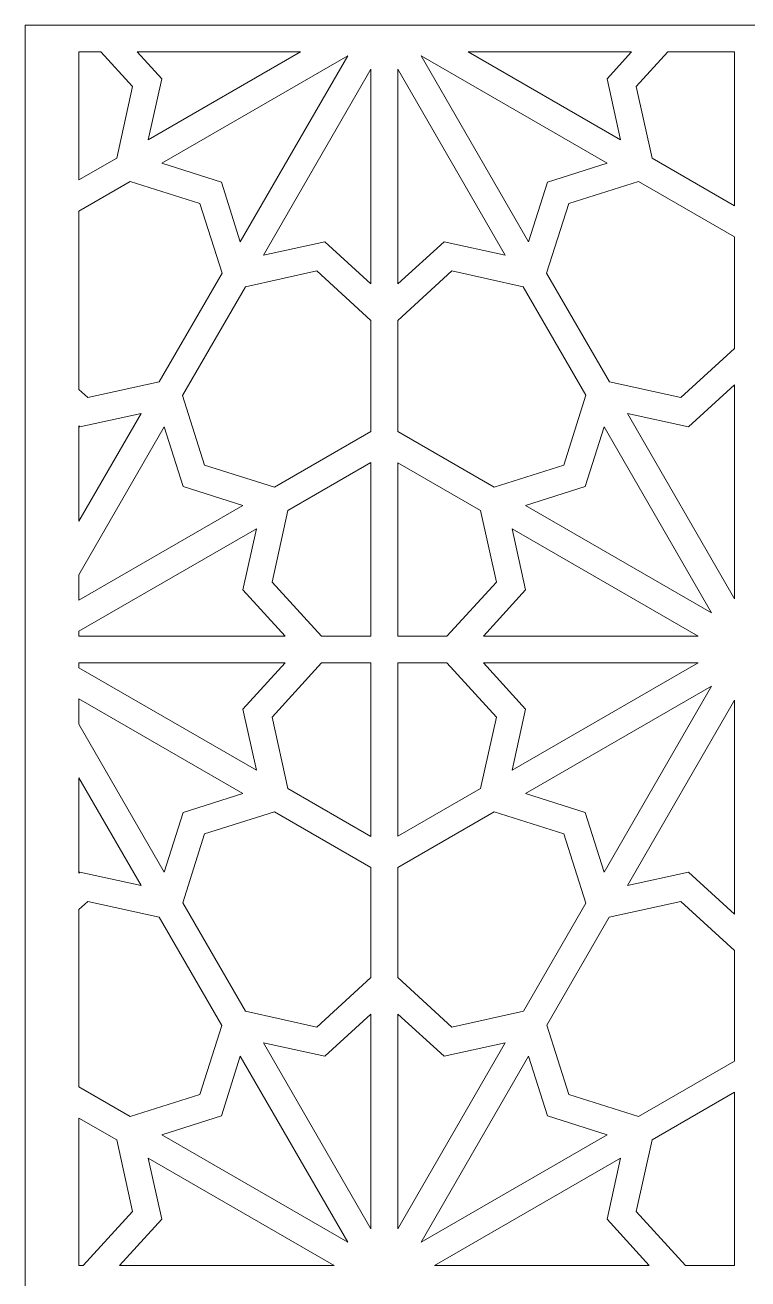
# Model space of a CAD drawing. Header units: centimetres. Extents: x -9.7 to 9.3, y -9.5 to 8.4.
# Drawn here: x -9.68 to -5.06, y 0.41 to 8.41 of the extents above; entities that cross this region are included whole.
import ezdxf

# ---------------------------------------------------------------- set-up
doc = ezdxf.new("R2010")
doc.units = ezdxf.units.CM
doc.header["$MEASUREMENT"] = 0
doc.layers.add('layer 1', color=7, linetype='Continuous')

msp = doc.modelspace()

# ---------------------------------------------------------------- linework, layer by layer
at = {"layer": 'layer 1', "color": 177, "lineweight": 9}
for points, knots in [([(-9.67547, -9.53857), (-9.67547, -9.53857), (-9.67547, 8.40606), (-9.67547, 8.40606), (-9.67547, 8.40606), (-9.67547, 8.40606), (-0.53171, 8.40606), (-0.53171, 8.40606), (-0.53171, 8.40606), (-0.53171, 8.40606), (-0.53171, 8.3587), (-0.53171, 8.3587), (-0.53171, 8.3587), (-0.53171, 8.3587), (-0.53171, 7.26911), (-0.53171, 7.26911), (-0.53171, 7.26911), (-0.53171, 7.26911), (-0.53171, 7.07114), (-0.53171, 7.07114), (-0.53171, 7.07114), (-0.53171, 7.07114), (-0.53171, 6.323), (-0.53171, 6.323), (-0.53171, 6.323), (-0.53171, 6.323), (-0.53171, 6.09078), (-0.53171, 6.09078), (-0.53171, 6.09078), (-0.53171, 6.09078), (-0.53171, 4.78451), (-0.53171, 4.78451), (-0.53171, 4.78451), (-0.53171, 4.78451), (-0.53171, 4.06155), (-0.53171, 4.06155), (-0.53171, 4.06155), (-0.53171, 4.06155), (-0.53171, 2.75528), (-0.53171, 2.75528), (-0.53171, 2.75528), (-0.53171, 2.75528), (-0.53171, 2.52306), (-0.53171, 2.52306), (-0.53171, 2.52306), (-0.53171, 2.52306), (-0.53171, 1.78148), (-0.53171, 1.78148), (-0.53171, 1.78148), (-0.53171, 1.78148), (-0.53171, 1.58351), (-0.53171, 1.58351), (-0.53171, 1.58351), (-0.53171, 1.58351), (-0.53171, 0.49392), (-0.53171, 0.49392), (-0.53171, 0.49392), (-0.53171, 0.49392), (-0.53171, 0.32248), (-0.53171, 0.32248), (-0.53171, 0.32248), (-0.53171, 0.32248), (-0.53171, -0.76711), (-0.53171, -0.76711), (-0.53171, -0.76711), (-0.53171, -0.76711), (-0.53171, -0.96508), (-0.53171, -0.96508), (-0.53171, -0.96508), (-0.53171, -0.96508), (-0.53171, -1.70574), (-0.53171, -1.70574), (-0.53171, -1.70574), (-0.53171, -1.70574), (-0.53171, -1.93796), (-0.53171, -1.93796), (-0.53171, -1.93796), (-0.53171, -1.93796), (-0.53171, -3.24423), (-0.53171, -3.24423), (-0.53171, -3.24423), (-0.53171, -3.24423), (-0.53171, -3.96719), (-0.53171, -3.96719), (-0.53171, -3.96719), (-0.53171, -3.96719), (-0.53171, -5.27346), (-0.53171, -5.27346), (-0.53171, -5.27346), (-0.53171, -5.27346), (-0.53171, -5.50567), (-0.53171, -5.50567), (-0.53171, -5.50567), (-0.53171, -5.50567), (-0.53171, -6.25475), (-0.53171, -6.25475), (-0.53171, -6.25475), (-0.53171, -6.25475), (-0.53171, -6.45272), (-0.53171, -6.45272), (-0.53171, -6.45272), (-0.53171, -6.45272), (-0.53171, -7.5423), (-0.53171, -7.5423), (-0.53171, -7.5423), (-0.53171, -7.5423), (-0.53171, -7.71375), (-0.53171, -7.71375), (-0.53171, -7.71375), (-0.53171, -7.71375), (-0.53171, -8.80333), (-0.53171, -8.80333), (-0.53171, -8.80333), (-0.53171, -8.80333), (-0.53171, -9.0013), (-0.53171, -9.0013), (-0.53171, -9.0013), (-0.53171, -9.0013), (-0.53171, -9.53857), (-0.53171, -9.53857), (-0.53171, -9.53857), (-0.53171, -9.53857), (-1.53681, -9.53857), (-1.53681, -9.53857), (-1.53681, -9.53857), (-1.53681, -9.53857), (-1.73478, -9.53857), (-1.73478, -9.53857), (-1.73478, -9.53857), (-1.73478, -9.53857), (-2.64071, -9.53857), (-2.64071, -9.53857), (-2.64071, -9.53857), (-2.64071, -9.53857), (-2.83698, -9.53857), (-2.83698, -9.53857), (-2.83698, -9.53857), (-2.83698, -9.53857), (-3.74291, -9.53857), (-3.74291, -9.53857), (-3.74291, -9.53857), (-3.74291, -9.53857), (-3.94088, -9.53857), (-3.94088, -9.53857), (-3.94088, -9.53857), (-3.94088, -9.53857), (-4.97855, -9.53857), (-4.97855, -9.53857), (-4.97855, -9.53857), (-4.97855, -9.53857), (-5.15, -9.53857), (-5.15, -9.53857), (-5.15, -9.53857), (-5.15, -9.53857), (-6.18132, -9.53857), (-6.18132, -9.53857), (-6.18132, -9.53857), (-6.18132, -9.53857), (-6.37929, -9.53857), (-6.37929, -9.53857), (-6.37929, -9.53857), (-6.37929, -9.53857), (-7.28522, -9.53857), (-7.28522, -9.53857), (-7.28522, -9.53857), (-7.28522, -9.53857), (-7.4815, -9.53857), (-7.4815, -9.53857), (-7.4815, -9.53857), (-7.4815, -9.53857), (-8.38743, -9.53857), (-8.38743, -9.53857), (-8.38743, -9.53857), (-8.38743, -9.53857), (-8.5854, -9.53857), (-8.5854, -9.53857), (-8.5854, -9.53857), (-8.5854, -9.53857), (-9.62058, -9.53857), (-9.62058, -9.53857), (-9.62058, -9.53857), (-9.62058, -9.53857), (-9.67547, -9.53857), (-9.67547, -9.53857)], [0, 0, 0, 0, 0.0212766, 0.0212766, 0.0212766, 0.0212766, 0.0425532, 0.0425532, 0.0425532, 0.0425532, 0.0638298, 0.0638298, 0.0638298, 0.0638298, 0.0851064, 0.0851064, 0.0851064, 0.0851064, 0.106383, 0.106383, 0.106383, 0.106383, 0.1276596, 0.1276596, 0.1276596, 0.1276596, 0.1489362, 0.1489362, 0.1489362, 0.1489362, 0.1702128, 0.1702128, 0.1702128, 0.1702128, 0.1914894, 0.1914894, 0.1914894, 0.1914894, 0.212766, 0.212766, 0.212766, 0.212766, 0.2340426, 0.2340426, 0.2340426, 0.2340426, 0.2553191, 0.2553191, 0.2553191, 0.2553191, 0.2765957, 0.2765957, 0.2765957, 0.2765957, 0.2978723, 0.2978723, 0.2978723, 0.2978723, 0.3191489, 0.3191489, 0.3191489, 0.3191489, 0.3404255, 0.3404255, 0.3404255, 0.3404255, 0.3617021, 0.3617021, 0.3617021, 0.3617021, 0.3829787, 0.3829787, 0.3829787, 0.3829787, 0.4042553, 0.4042553, 0.4042553, 0.4042553, 0.4255319, 0.4255319, 0.4255319, 0.4255319, 0.4468085, 0.4468085, 0.4468085, 0.4468085, 0.4680851, 0.4680851, 0.4680851, 0.4680851, 0.4893617, 0.4893617, 0.4893617, 0.4893617, 0.5106383, 0.5106383, 0.5106383, 0.5106383, 0.5319149, 0.5319149, 0.5319149, 0.5319149, 0.5531915, 0.5531915, 0.5531915, 0.5531915, 0.5744681, 0.5744681, 0.5744681, 0.5744681, 0.5957447, 0.5957447, 0.5957447, 0.5957447, 0.6170213, 0.6170213, 0.6170213, 0.6170213, 0.6382979, 0.6382979, 0.6382979, 0.6382979, 0.6595745, 0.6595745, 0.6595745, 0.6595745, 0.6808511, 0.6808511, 0.6808511, 0.6808511, 0.7021277, 0.7021277, 0.7021277, 0.7021277, 0.7234043, 0.7234043, 0.7234043, 0.7234043, 0.7446809, 0.7446809, 0.7446809, 0.7446809, 0.7659574, 0.7659574, 0.7659574, 0.7659574, 0.787234, 0.787234, 0.787234, 0.787234, 0.8085106, 0.8085106, 0.8085106, 0.8085106, 0.8297872, 0.8297872, 0.8297872, 0.8297872, 0.8510638, 0.8510638, 0.8510638, 0.8510638, 0.8723404, 0.8723404, 0.8723404, 0.8723404, 0.893617, 0.893617, 0.893617, 0.893617, 0.9148936, 0.9148936, 0.9148936, 0.9148936, 0.9361702, 0.9361702, 0.9361702, 0.9361702, 0.9574468, 0.9574468, 0.9574468, 0.9574468, 1, 1, 1, 1]), ([(-9.19189, 8.23462), (-9.19189, 8.23462), (-9.33258, 8.23462), (-9.33258, 8.23462), (-9.33258, 8.23462), (-9.33258, 8.23462), (-9.33258, 7.41803), (-9.33258, 7.41803), (-9.33258, 7.41803), (-9.33258, 7.41803), (-9.09063, 7.55772), (-9.09063, 7.55772), (-9.09063, 7.55772), (-9.09063, 7.55772), (-8.99023, 8.01387), (-8.99023, 8.01387), (-8.99023, 8.01387), (-8.99023, 8.01387), (-9.19189, 8.23462), (-9.19189, 8.23462)], [0, 0, 0, 0, 0.1666667, 0.1666667, 0.1666667, 0.1666667, 0.3333333, 0.3333333, 0.3333333, 0.3333333, 0.5, 0.5, 0.5, 0.5, 0.6666667, 0.6666667, 0.6666667, 0.6666667, 1, 1, 1, 1]), ([(-7.9182, 8.23462), (-7.9182, 8.23462), (-8.95968, 8.23462), (-8.95968, 8.23462), (-8.95968, 8.23462), (-8.95968, 8.23462), (-8.80368, 8.06385), (-8.80368, 8.06385), (-8.80368, 8.06385), (-8.80368, 8.06385), (-8.88952, 7.67382), (-8.88952, 7.67382), (-8.88952, 7.67382), (-8.88952, 7.67382), (-7.9182, 8.23462), (-7.9182, 8.23462)], [0, 0, 0, 0, 0.2, 0.2, 0.2, 0.2, 0.4, 0.4, 0.4, 0.4, 0.6, 0.6, 0.6, 0.6, 1, 1, 1, 1]), ([(-8.30244, 7.02398), (-8.30244, 7.02398), (-7.61756, 8.21022), (-7.61756, 8.21022), (-7.61756, 8.21022), (-7.61756, 8.21022), (-8.8038, 7.52535), (-8.8038, 7.52535), (-8.8038, 7.52535), (-8.8038, 7.52535), (-8.4231, 7.40468), (-8.4231, 7.40468), (-8.4231, 7.40468), (-8.4231, 7.40468), (-8.30244, 7.02398), (-8.30244, 7.02398)], [0, 0, 0, 0, 0.2, 0.2, 0.2, 0.2, 0.4, 0.4, 0.4, 0.4, 0.6, 0.6, 0.6, 0.6, 1, 1, 1, 1]), ([(-5.96293, 7.52535), (-5.96293, 7.52535), (-7.14916, 8.21022), (-7.14916, 8.21022), (-7.14916, 8.21022), (-7.14916, 8.21022), (-6.46429, 7.02398), (-6.46429, 7.02398), (-6.46429, 7.02398), (-6.46429, 7.02398), (-6.34362, 7.40468), (-6.34362, 7.40468), (-6.34362, 7.40468), (-6.34362, 7.40468), (-5.96293, 7.52535), (-5.96293, 7.52535)], [0, 0, 0, 0, 0.2, 0.2, 0.2, 0.2, 0.4, 0.4, 0.4, 0.4, 0.6, 0.6, 0.6, 0.6, 1, 1, 1, 1]), ([(-5.80705, 8.23462), (-5.80705, 8.23462), (-6.84852, 8.23462), (-6.84852, 8.23462), (-6.84852, 8.23462), (-6.84852, 8.23462), (-5.8772, 7.67382), (-5.8772, 7.67382), (-5.8772, 7.67382), (-5.8772, 7.67382), (-5.96305, 8.06385), (-5.96305, 8.06385), (-5.96305, 8.06385), (-5.96305, 8.06385), (-5.80705, 8.23462), (-5.80705, 8.23462)], [0, 0, 0, 0, 0.2, 0.2, 0.2, 0.2, 0.4, 0.4, 0.4, 0.4, 0.6, 0.6, 0.6, 0.6, 1, 1, 1, 1]), ([(-5.15, 8.23462), (-5.15, 8.23462), (-5.57483, 8.23462), (-5.57483, 8.23462), (-5.57483, 8.23462), (-5.57483, 8.23462), (-5.7765, 8.01387), (-5.7765, 8.01387), (-5.7765, 8.01387), (-5.7765, 8.01387), (-5.6761, 7.55772), (-5.6761, 7.55772), (-5.6761, 7.55772), (-5.6761, 7.55772), (-5.15, 7.25397), (-5.15, 7.25397), (-5.15, 7.25397), (-5.15, 7.25397), (-5.15, 8.23462), (-5.15, 8.23462)], [0, 0, 0, 0, 0.1666667, 0.1666667, 0.1666667, 0.1666667, 0.3333333, 0.3333333, 0.3333333, 0.3333333, 0.5, 0.5, 0.5, 0.5, 0.6666667, 0.6666667, 0.6666667, 0.6666667, 1, 1, 1, 1]), ([(-7.46909, 6.75475), (-7.46909, 6.75475), (-7.46909, 8.1245), (-7.46909, 8.1245), (-7.46909, 8.1245), (-7.46909, 8.1245), (-8.15396, 6.93826), (-8.15396, 6.93826), (-8.15396, 6.93826), (-8.15396, 6.93826), (-7.76393, 7.02411), (-7.76393, 7.02411), (-7.76393, 7.02411), (-7.76393, 7.02411), (-7.46909, 6.75475), (-7.46909, 6.75475)], [0, 0, 0, 0, 0.2, 0.2, 0.2, 0.2, 0.4, 0.4, 0.4, 0.4, 0.6, 0.6, 0.6, 0.6, 1, 1, 1, 1]), ([(-7.29764, 8.1245), (-7.29764, 8.1245), (-7.29764, 6.75475), (-7.29764, 6.75475), (-7.29764, 6.75475), (-7.29764, 6.75475), (-7.00279, 7.02411), (-7.00279, 7.02411), (-7.00279, 7.02411), (-7.00279, 7.02411), (-6.61276, 6.93826), (-6.61276, 6.93826), (-6.61276, 6.93826), (-6.61276, 6.93826), (-7.29764, 8.1245), (-7.29764, 8.1245)], [0, 0, 0, 0, 0.2, 0.2, 0.2, 0.2, 0.4, 0.4, 0.4, 0.4, 0.6, 0.6, 0.6, 0.6, 1, 1, 1, 1]), ([(-9.33258, 6.08181), (-9.33258, 6.08181), (-9.27575, 6.0299), (-9.27575, 6.0299), (-9.27575, 6.0299), (-9.27575, 6.0299), (-8.8196, 6.13029), (-8.8196, 6.13029), (-8.8196, 6.13029), (-8.8196, 6.13029), (-8.41897, 6.82421), (-8.41897, 6.82421), (-8.41897, 6.82421), (-8.41897, 6.82421), (-8.55967, 7.26811), (-8.55967, 7.26811), (-8.55967, 7.26811), (-8.55967, 7.26811), (-9.0049, 7.40924), (-9.0049, 7.40924), (-9.0049, 7.40924), (-9.0049, 7.40924), (-9.33258, 7.22006), (-9.33258, 7.22006), (-9.33258, 7.22006), (-9.33258, 7.22006), (-9.33258, 6.08181), (-9.33258, 6.08181)], [0, 0, 0, 0, 0.125, 0.125, 0.125, 0.125, 0.25, 0.25, 0.25, 0.25, 0.375, 0.375, 0.375, 0.375, 0.5, 0.5, 0.5, 0.5, 0.625, 0.625, 0.625, 0.625, 0.75, 0.75, 0.75, 0.75, 1, 1, 1, 1]), ([(-5.15, 6.34298), (-5.15, 6.34298), (-5.15, 7.056), (-5.15, 7.056), (-5.15, 7.056), (-5.15, 7.056), (-5.76182, 7.40924), (-5.76182, 7.40924), (-5.76182, 7.40924), (-5.76182, 7.40924), (-6.20706, 7.26811), (-6.20706, 7.26811), (-6.20706, 7.26811), (-6.20706, 7.26811), (-6.34818, 6.82288), (-6.34818, 6.82288), (-6.34818, 6.82288), (-6.34818, 6.82288), (-5.94824, 6.13016), (-5.94824, 6.13016), (-5.94824, 6.13016), (-5.94824, 6.13016), (-5.49272, 6.0299), (-5.49272, 6.0299), (-5.49272, 6.0299), (-5.49272, 6.0299), (-5.15, 6.34298), (-5.15, 6.34298)], [0, 0, 0, 0, 0.125, 0.125, 0.125, 0.125, 0.25, 0.25, 0.25, 0.25, 0.375, 0.375, 0.375, 0.375, 0.5, 0.5, 0.5, 0.5, 0.625, 0.625, 0.625, 0.625, 0.75, 0.75, 0.75, 0.75, 1, 1, 1, 1]), ([(-7.46909, 5.81367), (-7.46909, 5.81367), (-7.46909, 6.52254), (-7.46909, 6.52254), (-7.46909, 6.52254), (-7.46909, 6.52254), (-7.81392, 6.83755), (-7.81392, 6.83755), (-7.81392, 6.83755), (-7.81392, 6.83755), (-8.27007, 6.73716), (-8.27007, 6.73716), (-8.27007, 6.73716), (-8.27007, 6.73716), (-8.6707, 6.04324), (-8.6707, 6.04324), (-8.6707, 6.04324), (-8.6707, 6.04324), (-8.53, 5.59934), (-8.53, 5.59934), (-8.53, 5.59934), (-8.53, 5.59934), (-8.08477, 5.45821), (-8.08477, 5.45821), (-8.08477, 5.45821), (-8.08477, 5.45821), (-7.46909, 5.81367), (-7.46909, 5.81367)], [0, 0, 0, 0, 0.125, 0.125, 0.125, 0.125, 0.25, 0.25, 0.25, 0.25, 0.375, 0.375, 0.375, 0.375, 0.5, 0.5, 0.5, 0.5, 0.625, 0.625, 0.625, 0.625, 0.75, 0.75, 0.75, 0.75, 1, 1, 1, 1]), ([(-7.29764, 6.52254), (-7.29764, 6.52254), (-7.29764, 5.81267), (-7.29764, 5.81267), (-7.29764, 5.81267), (-7.29764, 5.81267), (-6.6837, 5.45821), (-6.6837, 5.45821), (-6.6837, 5.45821), (-6.6837, 5.45821), (-6.23847, 5.59934), (-6.23847, 5.59934), (-6.23847, 5.59934), (-6.23847, 5.59934), (-6.09734, 6.04457), (-6.09734, 6.04457), (-6.09734, 6.04457), (-6.09734, 6.04457), (-6.49729, 6.73729), (-6.49729, 6.73729), (-6.49729, 6.73729), (-6.49729, 6.73729), (-6.95281, 6.83755), (-6.95281, 6.83755), (-6.95281, 6.83755), (-6.95281, 6.83755), (-7.29764, 6.52254), (-7.29764, 6.52254)], [0, 0, 0, 0, 0.125, 0.125, 0.125, 0.125, 0.25, 0.25, 0.25, 0.25, 0.375, 0.375, 0.375, 0.375, 0.5, 0.5, 0.5, 0.5, 0.625, 0.625, 0.625, 0.625, 0.75, 0.75, 0.75, 0.75, 1, 1, 1, 1]), ([(-5.83276, 5.92919), (-5.83276, 5.92919), (-5.15, 4.74661), (-5.15, 4.74661), (-5.15, 4.74661), (-5.15, 4.74661), (-5.15, 6.11077), (-5.15, 6.11077), (-5.15, 6.11077), (-5.15, 6.11077), (-5.44273, 5.84334), (-5.44273, 5.84334), (-5.44273, 5.84334), (-5.44273, 5.84334), (-5.83276, 5.92919), (-5.83276, 5.92919)], [0, 0, 0, 0, 0.2, 0.2, 0.2, 0.2, 0.4, 0.4, 0.4, 0.4, 0.6, 0.6, 0.6, 0.6, 1, 1, 1, 1]), ([(-9.33258, 5.2418), (-9.33258, 5.2418), (-8.93571, 5.92919), (-8.93571, 5.92919), (-8.93571, 5.92919), (-8.93571, 5.92919), (-9.32574, 5.84334), (-9.32574, 5.84334), (-9.32574, 5.84334), (-9.32574, 5.84334), (-9.33258, 5.84959), (-9.33258, 5.84959), (-9.33258, 5.84959), (-9.33258, 5.84959), (-9.33258, 5.2418), (-9.33258, 5.2418)], [0, 0, 0, 0, 0.2, 0.2, 0.2, 0.2, 0.4, 0.4, 0.4, 0.4, 0.6, 0.6, 0.6, 0.6, 1, 1, 1, 1]), ([(-8.78723, 5.84347), (-8.78723, 5.84347), (-9.33258, 4.89891), (-9.33258, 4.89891), (-9.33258, 4.89891), (-9.33258, 4.89891), (-9.33258, 4.73779), (-9.33258, 4.73779), (-9.33258, 4.73779), (-9.33258, 4.73779), (-8.28587, 5.3421), (-8.28587, 5.3421), (-8.28587, 5.3421), (-8.28587, 5.3421), (-8.66657, 5.46277), (-8.66657, 5.46277), (-8.66657, 5.46277), (-8.66657, 5.46277), (-8.78723, 5.84347), (-8.78723, 5.84347)], [0, 0, 0, 0, 0.1666667, 0.1666667, 0.1666667, 0.1666667, 0.3333333, 0.3333333, 0.3333333, 0.3333333, 0.5, 0.5, 0.5, 0.5, 0.6666667, 0.6666667, 0.6666667, 0.6666667, 1, 1, 1, 1]), ([(-6.4826, 5.3421), (-6.4826, 5.3421), (-5.29636, 4.65723), (-5.29636, 4.65723), (-5.29636, 4.65723), (-5.29636, 4.65723), (-5.98124, 5.84347), (-5.98124, 5.84347), (-5.98124, 5.84347), (-5.98124, 5.84347), (-6.1019, 5.46277), (-6.1019, 5.46277), (-6.1019, 5.46277), (-6.1019, 5.46277), (-6.4826, 5.3421), (-6.4826, 5.3421)], [0, 0, 0, 0, 0.2, 0.2, 0.2, 0.2, 0.4, 0.4, 0.4, 0.4, 0.6, 0.6, 0.6, 0.6, 1, 1, 1, 1]), ([(-7.46909, 4.50875), (-7.46909, 4.50875), (-7.46909, 5.61571), (-7.46909, 5.61571), (-7.46909, 5.61571), (-7.46909, 5.61571), (-7.99904, 5.30974), (-7.99904, 5.30974), (-7.99904, 5.30974), (-7.99904, 5.30974), (-8.09944, 4.85359), (-8.09944, 4.85359), (-8.09944, 4.85359), (-8.09944, 4.85359), (-7.78442, 4.50875), (-7.78442, 4.50875), (-7.78442, 4.50875), (-7.78442, 4.50875), (-7.46909, 4.50875), (-7.46909, 4.50875)], [0, 0, 0, 0, 0.1666667, 0.1666667, 0.1666667, 0.1666667, 0.3333333, 0.3333333, 0.3333333, 0.3333333, 0.5, 0.5, 0.5, 0.5, 0.6666667, 0.6666667, 0.6666667, 0.6666667, 1, 1, 1, 1]), ([(-7.29764, 5.6147), (-7.29764, 5.6147), (-7.29764, 4.50875), (-7.29764, 4.50875), (-7.29764, 4.50875), (-7.29764, 4.50875), (-6.98405, 4.50875), (-6.98405, 4.50875), (-6.98405, 4.50875), (-6.98405, 4.50875), (-6.66903, 4.85359), (-6.66903, 4.85359), (-6.66903, 4.85359), (-6.66903, 4.85359), (-6.76943, 5.30974), (-6.76943, 5.30974), (-6.76943, 5.30974), (-6.76943, 5.30974), (-7.29764, 5.6147), (-7.29764, 5.6147)], [0, 0, 0, 0, 0.1666667, 0.1666667, 0.1666667, 0.1666667, 0.3333333, 0.3333333, 0.3333333, 0.3333333, 0.5, 0.5, 0.5, 0.5, 0.6666667, 0.6666667, 0.6666667, 0.6666667, 1, 1, 1, 1]), ([(-9.33258, 4.50875), (-9.33258, 4.50875), (-8.01664, 4.50875), (-8.01664, 4.50875), (-8.01664, 4.50875), (-8.01664, 4.50875), (-8.28599, 4.8036), (-8.28599, 4.8036), (-8.28599, 4.8036), (-8.28599, 4.8036), (-8.20015, 5.19363), (-8.20015, 5.19363), (-8.20015, 5.19363), (-8.20015, 5.19363), (-9.33258, 4.53982), (-9.33258, 4.53982), (-9.33258, 4.53982), (-9.33258, 4.53982), (-9.33258, 4.50875), (-9.33258, 4.50875)], [0, 0, 0, 0, 0.1666667, 0.1666667, 0.1666667, 0.1666667, 0.3333333, 0.3333333, 0.3333333, 0.3333333, 0.5, 0.5, 0.5, 0.5, 0.6666667, 0.6666667, 0.6666667, 0.6666667, 1, 1, 1, 1]), ([(-6.75183, 4.50875), (-6.75183, 4.50875), (-5.38208, 4.50875), (-5.38208, 4.50875), (-5.38208, 4.50875), (-5.38208, 4.50875), (-6.56832, 5.19363), (-6.56832, 5.19363), (-6.56832, 5.19363), (-6.56832, 5.19363), (-6.48248, 4.8036), (-6.48248, 4.8036), (-6.48248, 4.8036), (-6.48248, 4.8036), (-6.75183, 4.50875), (-6.75183, 4.50875)], [0, 0, 0, 0, 0.2, 0.2, 0.2, 0.2, 0.4, 0.4, 0.4, 0.4, 0.6, 0.6, 0.6, 0.6, 1, 1, 1, 1]), ([(-8.01664, 4.33731), (-8.01664, 4.33731), (-9.33258, 4.33731), (-9.33258, 4.33731), (-9.33258, 4.33731), (-9.33258, 4.33731), (-9.33258, 4.30624), (-9.33258, 4.30624), (-9.33258, 4.30624), (-9.33258, 4.30624), (-8.20015, 3.65243), (-8.20015, 3.65243), (-8.20015, 3.65243), (-8.20015, 3.65243), (-8.28599, 4.04246), (-8.28599, 4.04246), (-8.28599, 4.04246), (-8.28599, 4.04246), (-8.01664, 4.33731), (-8.01664, 4.33731)], [0, 0, 0, 0, 0.1666667, 0.1666667, 0.1666667, 0.1666667, 0.3333333, 0.3333333, 0.3333333, 0.3333333, 0.5, 0.5, 0.5, 0.5, 0.6666667, 0.6666667, 0.6666667, 0.6666667, 1, 1, 1, 1]), ([(-7.46909, 3.23035), (-7.46909, 3.23035), (-7.46909, 4.33731), (-7.46909, 4.33731), (-7.46909, 4.33731), (-7.46909, 4.33731), (-7.78442, 4.33731), (-7.78442, 4.33731), (-7.78442, 4.33731), (-7.78442, 4.33731), (-8.09944, 3.99247), (-8.09944, 3.99247), (-8.09944, 3.99247), (-8.09944, 3.99247), (-7.99904, 3.53632), (-7.99904, 3.53632), (-7.99904, 3.53632), (-7.99904, 3.53632), (-7.46909, 3.23035), (-7.46909, 3.23035)], [0, 0, 0, 0, 0.1666667, 0.1666667, 0.1666667, 0.1666667, 0.3333333, 0.3333333, 0.3333333, 0.3333333, 0.5, 0.5, 0.5, 0.5, 0.6666667, 0.6666667, 0.6666667, 0.6666667, 1, 1, 1, 1]), ([(-7.29764, 4.33731), (-7.29764, 4.33731), (-7.29764, 3.23136), (-7.29764, 3.23136), (-7.29764, 3.23136), (-7.29764, 3.23136), (-6.76943, 3.53632), (-6.76943, 3.53632), (-6.76943, 3.53632), (-6.76943, 3.53632), (-6.66903, 3.99247), (-6.66903, 3.99247), (-6.66903, 3.99247), (-6.66903, 3.99247), (-6.98405, 4.33731), (-6.98405, 4.33731), (-6.98405, 4.33731), (-6.98405, 4.33731), (-7.29764, 4.33731), (-7.29764, 4.33731)], [0, 0, 0, 0, 0.1666667, 0.1666667, 0.1666667, 0.1666667, 0.3333333, 0.3333333, 0.3333333, 0.3333333, 0.5, 0.5, 0.5, 0.5, 0.6666667, 0.6666667, 0.6666667, 0.6666667, 1, 1, 1, 1]), ([(-5.38208, 4.33731), (-5.38208, 4.33731), (-6.75183, 4.33731), (-6.75183, 4.33731), (-6.75183, 4.33731), (-6.75183, 4.33731), (-6.48248, 4.04246), (-6.48248, 4.04246), (-6.48248, 4.04246), (-6.48248, 4.04246), (-6.56832, 3.65243), (-6.56832, 3.65243), (-6.56832, 3.65243), (-6.56832, 3.65243), (-5.38208, 4.33731), (-5.38208, 4.33731)], [0, 0, 0, 0, 0.2, 0.2, 0.2, 0.2, 0.4, 0.4, 0.4, 0.4, 0.6, 0.6, 0.6, 0.6, 1, 1, 1, 1]), ([(-5.98124, 3.00259), (-5.98124, 3.00259), (-5.29636, 4.18883), (-5.29636, 4.18883), (-5.29636, 4.18883), (-5.29636, 4.18883), (-6.4826, 3.50396), (-6.4826, 3.50396), (-6.4826, 3.50396), (-6.4826, 3.50396), (-6.1019, 3.38329), (-6.1019, 3.38329), (-6.1019, 3.38329), (-6.1019, 3.38329), (-5.98124, 3.00259), (-5.98124, 3.00259)], [0, 0, 0, 0, 0.2, 0.2, 0.2, 0.2, 0.4, 0.4, 0.4, 0.4, 0.6, 0.6, 0.6, 0.6, 1, 1, 1, 1]), ([(-8.28587, 3.50396), (-8.28587, 3.50396), (-9.33258, 4.10827), (-9.33258, 4.10827), (-9.33258, 4.10827), (-9.33258, 4.10827), (-9.33258, 3.94715), (-9.33258, 3.94715), (-9.33258, 3.94715), (-9.33258, 3.94715), (-8.78723, 3.00259), (-8.78723, 3.00259), (-8.78723, 3.00259), (-8.78723, 3.00259), (-8.66657, 3.38329), (-8.66657, 3.38329), (-8.66657, 3.38329), (-8.66657, 3.38329), (-8.28587, 3.50396), (-8.28587, 3.50396)], [0, 0, 0, 0, 0.1666667, 0.1666667, 0.1666667, 0.1666667, 0.3333333, 0.3333333, 0.3333333, 0.3333333, 0.5, 0.5, 0.5, 0.5, 0.6666667, 0.6666667, 0.6666667, 0.6666667, 1, 1, 1, 1]), ([(-5.15, 4.09945), (-5.15, 4.09945), (-5.83276, 2.91687), (-5.83276, 2.91687), (-5.83276, 2.91687), (-5.83276, 2.91687), (-5.44273, 3.00271), (-5.44273, 3.00271), (-5.44273, 3.00271), (-5.44273, 3.00271), (-5.15, 2.73529), (-5.15, 2.73529), (-5.15, 2.73529), (-5.15, 2.73529), (-5.15, 4.09945), (-5.15, 4.09945)], [0, 0, 0, 0, 0.2, 0.2, 0.2, 0.2, 0.4, 0.4, 0.4, 0.4, 0.6, 0.6, 0.6, 0.6, 1, 1, 1, 1]), ([(-9.33258, 2.99647), (-9.33258, 2.99647), (-9.32574, 3.00271), (-9.32574, 3.00271), (-9.32574, 3.00271), (-9.32574, 3.00271), (-8.93571, 2.91687), (-8.93571, 2.91687), (-8.93571, 2.91687), (-8.93571, 2.91687), (-9.33258, 3.60426), (-9.33258, 3.60426), (-9.33258, 3.60426), (-9.33258, 3.60426), (-9.33258, 2.99647), (-9.33258, 2.99647)], [0, 0, 0, 0, 0.2, 0.2, 0.2, 0.2, 0.4, 0.4, 0.4, 0.4, 0.6, 0.6, 0.6, 0.6, 1, 1, 1, 1]), ([(-7.46909, 2.33008), (-7.46909, 2.33008), (-7.46909, 3.03238), (-7.46909, 3.03238), (-7.46909, 3.03238), (-7.46909, 3.03238), (-8.08477, 3.38785), (-8.08477, 3.38785), (-8.08477, 3.38785), (-8.08477, 3.38785), (-8.53, 3.24672), (-8.53, 3.24672), (-8.53, 3.24672), (-8.53, 3.24672), (-8.66936, 2.80706), (-8.66936, 2.80706), (-8.66936, 2.80706), (-8.66936, 2.80706), (-8.27007, 2.11546), (-8.27007, 2.11546), (-8.27007, 2.11546), (-8.27007, 2.11546), (-7.81392, 2.01506), (-7.81392, 2.01506), (-7.81392, 2.01506), (-7.81392, 2.01506), (-7.46909, 2.33008), (-7.46909, 2.33008)], [0, 0, 0, 0, 0.125, 0.125, 0.125, 0.125, 0.25, 0.25, 0.25, 0.25, 0.375, 0.375, 0.375, 0.375, 0.5, 0.5, 0.5, 0.5, 0.625, 0.625, 0.625, 0.625, 0.75, 0.75, 0.75, 0.75, 1, 1, 1, 1]), ([(-7.29764, 3.03339), (-7.29764, 3.03339), (-7.29764, 2.33008), (-7.29764, 2.33008), (-7.29764, 2.33008), (-7.29764, 2.33008), (-6.95281, 2.01506), (-6.95281, 2.01506), (-6.95281, 2.01506), (-6.95281, 2.01506), (-6.49666, 2.11546), (-6.49666, 2.11546), (-6.49666, 2.11546), (-6.49666, 2.11546), (-6.09849, 2.80511), (-6.09849, 2.80511), (-6.09849, 2.80511), (-6.09849, 2.80511), (-6.23847, 3.24672), (-6.23847, 3.24672), (-6.23847, 3.24672), (-6.23847, 3.24672), (-6.6837, 3.38785), (-6.6837, 3.38785), (-6.6837, 3.38785), (-6.6837, 3.38785), (-7.29764, 3.03339), (-7.29764, 3.03339)], [0, 0, 0, 0, 0.125, 0.125, 0.125, 0.125, 0.25, 0.25, 0.25, 0.25, 0.375, 0.375, 0.375, 0.375, 0.5, 0.5, 0.5, 0.5, 0.625, 0.625, 0.625, 0.625, 0.75, 0.75, 0.75, 0.75, 1, 1, 1, 1]), ([(-9.33258, 1.63256), (-9.33258, 1.63256), (-9.0049, 1.44338), (-9.0049, 1.44338), (-9.0049, 1.44338), (-9.0049, 1.44338), (-8.55967, 1.58451), (-8.55967, 1.58451), (-8.55967, 1.58451), (-8.55967, 1.58451), (-8.42031, 2.02417), (-8.42031, 2.02417), (-8.42031, 2.02417), (-8.42031, 2.02417), (-8.8196, 2.71576), (-8.8196, 2.71576), (-8.8196, 2.71576), (-8.8196, 2.71576), (-9.27575, 2.81616), (-9.27575, 2.81616), (-9.27575, 2.81616), (-9.27575, 2.81616), (-9.33258, 2.76425), (-9.33258, 2.76425), (-9.33258, 2.76425), (-9.33258, 2.76425), (-9.33258, 1.63256), (-9.33258, 1.63256)], [0, 0, 0, 0, 0.125, 0.125, 0.125, 0.125, 0.25, 0.25, 0.25, 0.25, 0.375, 0.375, 0.375, 0.375, 0.5, 0.5, 0.5, 0.5, 0.625, 0.625, 0.625, 0.625, 0.75, 0.75, 0.75, 0.75, 1, 1, 1, 1]), ([(-5.94887, 2.71576), (-5.94887, 2.71576), (-6.34703, 2.02612), (-6.34703, 2.02612), (-6.34703, 2.02612), (-6.34703, 2.02612), (-6.20706, 1.58451), (-6.20706, 1.58451), (-6.20706, 1.58451), (-6.20706, 1.58451), (-5.76182, 1.44338), (-5.76182, 1.44338), (-5.76182, 1.44338), (-5.76182, 1.44338), (-5.15, 1.79662), (-5.15, 1.79662), (-5.15, 1.79662), (-5.15, 1.79662), (-5.15, 2.50308), (-5.15, 2.50308), (-5.15, 2.50308), (-5.15, 2.50308), (-5.49272, 2.81616), (-5.49272, 2.81616), (-5.49272, 2.81616), (-5.49272, 2.81616), (-5.94887, 2.71576), (-5.94887, 2.71576)], [0, 0, 0, 0, 0.125, 0.125, 0.125, 0.125, 0.25, 0.25, 0.25, 0.25, 0.375, 0.375, 0.375, 0.375, 0.5, 0.5, 0.5, 0.5, 0.625, 0.625, 0.625, 0.625, 0.75, 0.75, 0.75, 0.75, 1, 1, 1, 1]), ([(-7.46909, 0.72812), (-7.46909, 0.72812), (-7.46909, 2.09787), (-7.46909, 2.09787), (-7.46909, 2.09787), (-7.46909, 2.09787), (-7.76393, 1.82851), (-7.76393, 1.82851), (-7.76393, 1.82851), (-7.76393, 1.82851), (-8.15396, 1.91436), (-8.15396, 1.91436), (-8.15396, 1.91436), (-8.15396, 1.91436), (-7.46909, 0.72812), (-7.46909, 0.72812)], [0, 0, 0, 0, 0.2, 0.2, 0.2, 0.2, 0.4, 0.4, 0.4, 0.4, 0.6, 0.6, 0.6, 0.6, 1, 1, 1, 1]), ([(-7.29764, 2.09787), (-7.29764, 2.09787), (-7.29764, 0.72812), (-7.29764, 0.72812), (-7.29764, 0.72812), (-7.29764, 0.72812), (-6.61276, 1.91436), (-6.61276, 1.91436), (-6.61276, 1.91436), (-6.61276, 1.91436), (-7.00279, 1.82851), (-7.00279, 1.82851), (-7.00279, 1.82851), (-7.00279, 1.82851), (-7.29764, 2.09787), (-7.29764, 2.09787)], [0, 0, 0, 0, 0.2, 0.2, 0.2, 0.2, 0.4, 0.4, 0.4, 0.4, 0.6, 0.6, 0.6, 0.6, 1, 1, 1, 1]), ([(-8.8038, 1.32727), (-8.8038, 1.32727), (-7.61756, 0.6424), (-7.61756, 0.6424), (-7.61756, 0.6424), (-7.61756, 0.6424), (-8.30244, 1.82863), (-8.30244, 1.82863), (-8.30244, 1.82863), (-8.30244, 1.82863), (-8.4231, 1.44794), (-8.4231, 1.44794), (-8.4231, 1.44794), (-8.4231, 1.44794), (-8.8038, 1.32727), (-8.8038, 1.32727)], [0, 0, 0, 0, 0.2, 0.2, 0.2, 0.2, 0.4, 0.4, 0.4, 0.4, 0.6, 0.6, 0.6, 0.6, 1, 1, 1, 1]), ([(-6.46429, 1.82863), (-6.46429, 1.82863), (-7.14916, 0.6424), (-7.14916, 0.6424), (-7.14916, 0.6424), (-7.14916, 0.6424), (-5.96293, 1.32727), (-5.96293, 1.32727), (-5.96293, 1.32727), (-5.96293, 1.32727), (-6.34362, 1.44794), (-6.34362, 1.44794), (-6.34362, 1.44794), (-6.34362, 1.44794), (-6.46429, 1.82863), (-6.46429, 1.82863)], [0, 0, 0, 0, 0.2, 0.2, 0.2, 0.2, 0.4, 0.4, 0.4, 0.4, 0.6, 0.6, 0.6, 0.6, 1, 1, 1, 1]), ([(-5.6761, 1.2949), (-5.6761, 1.2949), (-5.7765, 0.83875), (-5.7765, 0.83875), (-5.7765, 0.83875), (-5.7765, 0.83875), (-5.46148, 0.49392), (-5.46148, 0.49392), (-5.46148, 0.49392), (-5.46148, 0.49392), (-5.15, 0.49392), (-5.15, 0.49392), (-5.15, 0.49392), (-5.15, 0.49392), (-5.15, 1.59865), (-5.15, 1.59865), (-5.15, 1.59865), (-5.15, 1.59865), (-5.6761, 1.2949), (-5.6761, 1.2949)], [0, 0, 0, 0, 0.1666667, 0.1666667, 0.1666667, 0.1666667, 0.3333333, 0.3333333, 0.3333333, 0.3333333, 0.5, 0.5, 0.5, 0.5, 0.6666667, 0.6666667, 0.6666667, 0.6666667, 1, 1, 1, 1]), ([(-9.33258, 0.49392), (-9.33258, 0.49392), (-9.30525, 0.49392), (-9.30525, 0.49392), (-9.30525, 0.49392), (-9.30525, 0.49392), (-8.99023, 0.83875), (-8.99023, 0.83875), (-8.99023, 0.83875), (-8.99023, 0.83875), (-9.09063, 1.2949), (-9.09063, 1.2949), (-9.09063, 1.2949), (-9.09063, 1.2949), (-9.33258, 1.43459), (-9.33258, 1.43459), (-9.33258, 1.43459), (-9.33258, 1.43459), (-9.33258, 0.49392), (-9.33258, 0.49392)], [0, 0, 0, 0, 0.1666667, 0.1666667, 0.1666667, 0.1666667, 0.3333333, 0.3333333, 0.3333333, 0.3333333, 0.5, 0.5, 0.5, 0.5, 0.6666667, 0.6666667, 0.6666667, 0.6666667, 1, 1, 1, 1]), ([(-7.70328, 0.49392), (-7.70328, 0.49392), (-8.88952, 1.1788), (-8.88952, 1.1788), (-8.88952, 1.1788), (-8.88952, 1.1788), (-8.80368, 0.78877), (-8.80368, 0.78877), (-8.80368, 0.78877), (-8.80368, 0.78877), (-9.07303, 0.49392), (-9.07303, 0.49392), (-9.07303, 0.49392), (-9.07303, 0.49392), (-7.70328, 0.49392), (-7.70328, 0.49392)], [0, 0, 0, 0, 0.2, 0.2, 0.2, 0.2, 0.4, 0.4, 0.4, 0.4, 0.6, 0.6, 0.6, 0.6, 1, 1, 1, 1]), ([(-5.8772, 1.1788), (-5.8772, 1.1788), (-7.06344, 0.49392), (-7.06344, 0.49392), (-7.06344, 0.49392), (-7.06344, 0.49392), (-5.69369, 0.49392), (-5.69369, 0.49392), (-5.69369, 0.49392), (-5.69369, 0.49392), (-5.96305, 0.78877), (-5.96305, 0.78877), (-5.96305, 0.78877), (-5.96305, 0.78877), (-5.8772, 1.1788), (-5.8772, 1.1788)], [0, 0, 0, 0, 0.2, 0.2, 0.2, 0.2, 0.4, 0.4, 0.4, 0.4, 0.6, 0.6, 0.6, 0.6, 1, 1, 1, 1])]:
    msp.add_open_spline(points, degree=3, knots=knots, dxfattribs=at)

doc.saveas('drawing.dxf')
